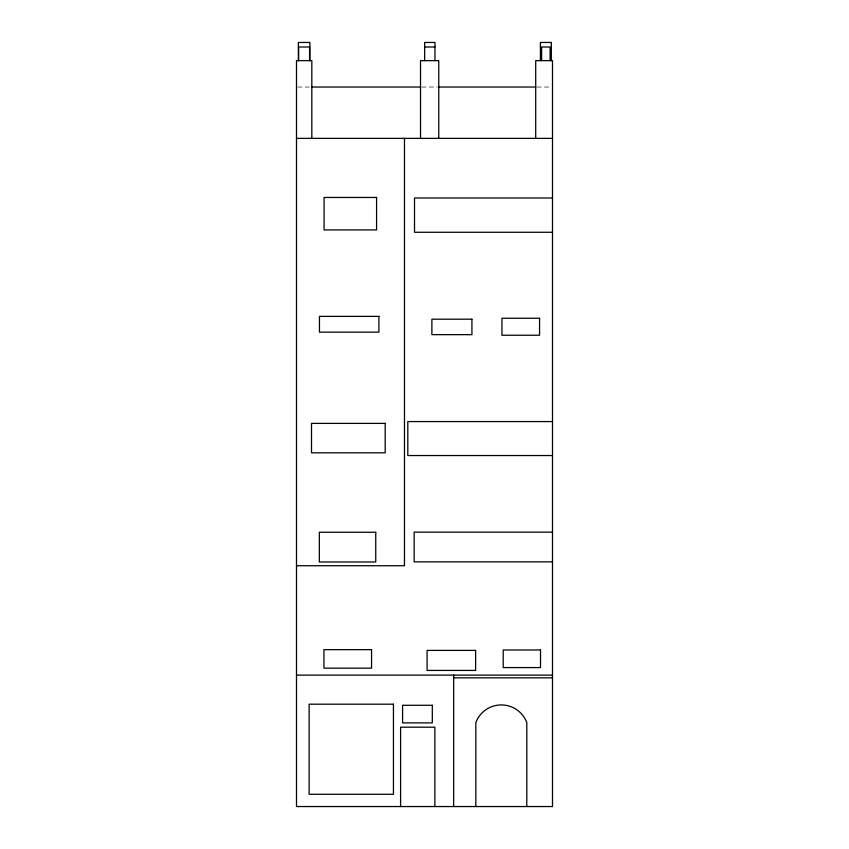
<?xml version="1.0" encoding="UTF-8"?>
<svg xmlns="http://www.w3.org/2000/svg" width="849" height="849" viewBox="0 0 849 849"><rect width="100%" height="100%" fill="white"/><g stroke="black" fill="none" stroke-linecap="round" stroke-linejoin="round"><path stroke-width="0.64" stroke-dasharray="4.25 3.18" d="M297.776 87.033L309.28 87.033M421.826 87.033L437.447 87.033M537.003 87.033L551.213 87.033"/><path stroke-width="1.27" d="M424.659 47.003L434.964 47.003M311.827 87.033L420.52 87.033M438.753 87.033L535.708 87.033M296.503 138.376L552.497 138.376M552.497 197.987L414.514 197.987L414.514 232.265L552.497 232.265M552.497 421.571L407.807 421.571L407.807 455.542L552.497 455.542M552.497 532.143L414.163 532.143L414.163 561.858L552.497 561.858M296.503 565.731L404.474 565.731L404.474 138.376M296.503 675.114L552.497 675.114M453.663 677.842L552.497 677.842M551.33 60.65L551.33 42.45L540.41 42.45L540.41 60.65M550.11 60.65L550.11 47.003L541.62 47.003L541.62 60.65M535.708 138.376L535.708 60.65L552.497 60.65L552.497 806.55L296.503 806.55L296.503 60.65L311.827 60.65L311.827 138.376M526.804 806.55L526.804 722.531A27.242 27.242 0 0 0 475.843 722.531L475.843 806.55M453.663 675.114L453.663 806.55M438.753 138.376L438.753 60.65L420.52 60.65L420.52 138.376M434.964 60.65L434.964 42.45L424.659 42.45L424.659 60.65M434.858 806.55L434.858 727.19L400.59 727.19L400.59 806.55M309.885 60.65L309.885 42.45L298.36 42.45L298.36 60.65M309.577 60.65L309.577 47.003L298.657 47.003L298.657 60.65M376.585 197.467L324.074 197.467L324.074 229.92L376.585 229.92L376.585 197.467M378.909 316.38L319.457 316.38L319.457 332.15L378.909 332.15L378.909 316.38M539.571 318.248L501.961 318.248L501.961 335.228L539.571 335.228L539.571 318.248M471.927 319.192L431.886 319.192L431.886 334.655L471.927 334.655L471.927 319.192M385.202 423.386L311.509 423.386L311.509 452.814L385.202 452.814L385.202 423.386M375.746 532.259L319.341 532.259L319.341 561.974L375.746 561.974L375.746 532.259M371.554 649.655L323.936 649.655L323.936 668.163L371.554 668.163L371.554 649.655M540.516 649.984L503.202 649.984L503.202 667.579L540.516 667.579L540.516 649.984M475.62 650.398L427.089 650.398L427.089 670.423L475.62 670.423L475.62 650.398M393.448 704.192L309.132 704.192L309.132 794.282L393.448 794.282L393.448 704.192M432.311 705.286L402.596 705.286L402.596 722.881L432.311 722.881L432.311 705.286"/></g></svg>
